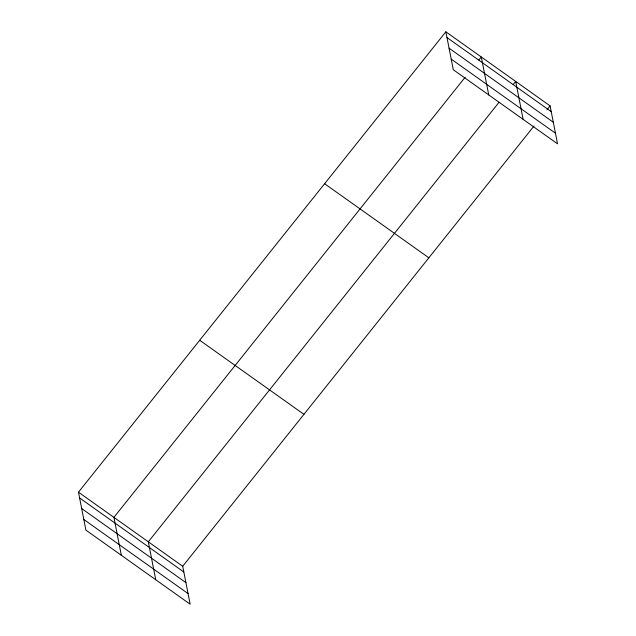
<?xml version="1.0" encoding="UTF-8"?>
<svg xmlns="http://www.w3.org/2000/svg" width="636" height="636" viewBox="0 0 636 636"><rect width="100%" height="100%" fill="white"/><g stroke="black" fill="none" stroke-linecap="round" stroke-linejoin="round"><path stroke-width="0.95" d="M78.467 492.177L182.707 566.263L190.148 604.2L85.908 530.122L78.467 492.177L445.852 31.8L550.092 105.878L557.534 143.823L453.293 69.737L445.852 31.8M465.21 77.139L113.908 517.37L121.349 555.308M478.821 60.086L481.293 56.986L488.734 94.931M498.99 102.364L148.307 541.816L155.748 579.754M513.212 84.532L515.693 81.432L523.134 119.377M182.707 566.263L534.009 126.031M547 109.758L550.092 105.878M446.981 37.556L551.221 111.634M449.064 48.177L553.304 122.255M451.21 59.116L555.451 133.202M324.614 183.725L428.855 257.803M199.704 340.252L303.944 414.338M79.595 497.932L183.836 572.018M81.678 508.554L185.919 582.64M83.825 519.501L188.065 593.579"/></g></svg>
